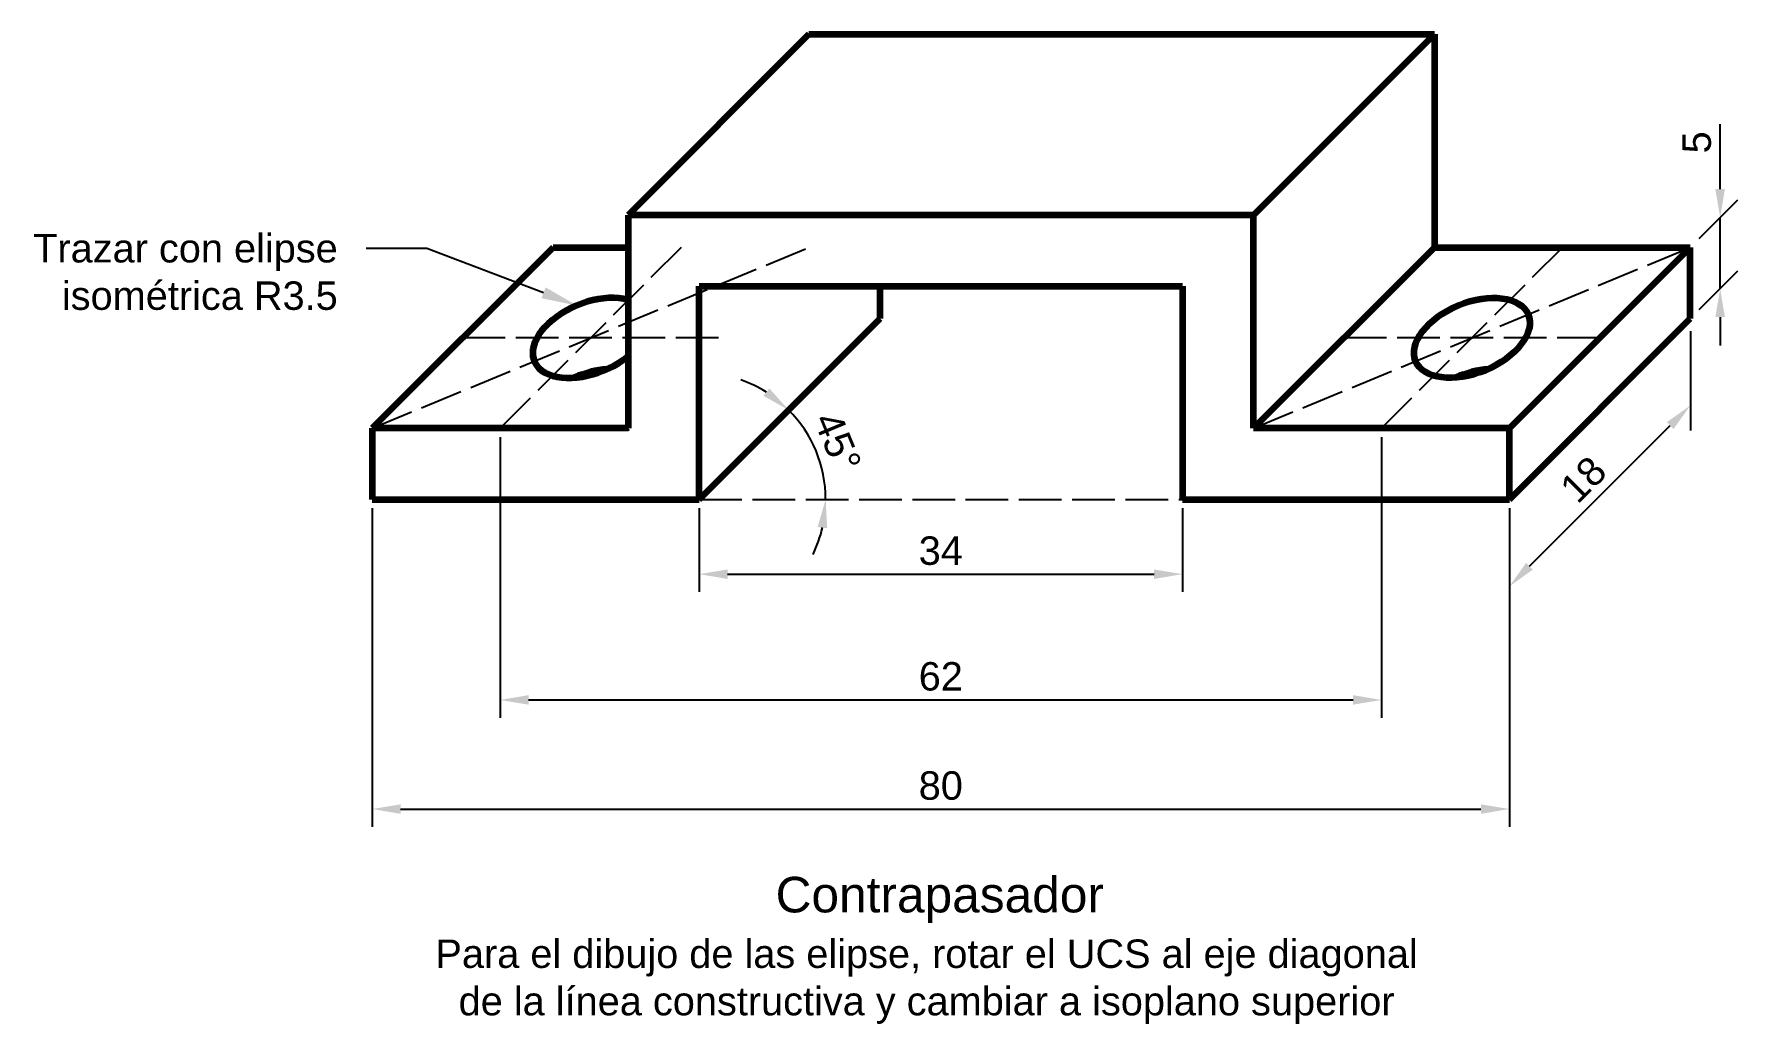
# Model space of a CAD drawing. Header units: millimetres. Extents: x 32 to 152, y -3 to 67.
import ezdxf
from ezdxf import colors
from ezdxf.entities.mleader import LeaderData, LeaderLine
from ezdxf.math import Vec2, Vec3

# ---------------------------------------------------------------- set-up
doc = ezdxf.new("R2010")
doc.units = ezdxf.units.MM
doc.header["$LTSCALE"] = 0.25
doc.header["$PDMODE"] = 34
doc.header["$PDSIZE"] = 2
doc.linetypes.add('ACAD_ISO02W100', pattern=[15, 12, -3])
doc.layers.add('0-Dimension', color=92, linetype='Continuous')
doc.layers.add('0-Sketch', color=32, linetype='ACAD_ISO02W100')
doc.layers.add('0-Object', color=7, linetype='Continuous', lineweight=100)
doc.layers.add('0-Text', color=4, linetype='Continuous', lineweight=20)
doc.styles.get("Standard").update_dxf_attribs({"font": 'arial.ttf'})
doc.dimstyles.new('ISO-25', dxfattribs={"dimtxt": 2, "dimasz": 2, "dimexe": 1.25, "dimexo": 0.625, "dimtad": 1, "dimtxsty": 'Standard', "dimcen": 0, "dimadec": 0, "dimazin": 0, "dimtfac": 1, "dimtmove": 0, "dimatfit": 3, "dimfxl": 1, "dimarcsym": 0})

# ---------------------------------------------------------------- blocks, each defined once
blk = doc.blocks.new('*D2')
at = {"layer": '0-Dimension', "color": 0, "lineweight": -2, "transparency": 16777216}
for p, q in [((78.89, 33.4), (78.89, 27.52)), ((112.89, 33.4), (112.89, 27.52)), ((80.89, 28.77), (110.89, 28.77))]:
    blk.add_line(p, q, dxfattribs=at)
at = {"layer": '0-Dimension', "color": 0, "transparency": 16777216}
for points in [[(80.89, 29.1), (80.89, 28.43), (78.89, 28.77)], [(110.89, 29.1), (110.89, 28.43), (112.89, 28.77)]]:
    blk.add_solid(points, dxfattribs=at)
at = {"layer": 'Defpoints', "color": 0, "transparency": 16777216}
for p in [(78.89, 34.03), (112.89, 34.03), (112.89, 28.77)]:
    blk.add_point(p, dxfattribs=at)
at = {"layer": '0-Dimension', "color": 0, "transparency": 16777216, "insert": (95.89, 30.41), "char_height": 2, "attachment_point": 5}
blk.add_mtext('34', dxfattribs=at)
blk = doc.blocks.new('*D3')
at = {"layer": '0-Dimension', "color": 0, "lineweight": -2, "transparency": 16777216}
for p, q in [((64.89, 38.4), (64.89, 18.67)), ((126.89, 38.4), (126.89, 18.67)), ((66.89, 19.92), (124.89, 19.92))]:
    blk.add_line(p, q, dxfattribs=at)
at = {"layer": '0-Dimension', "color": 0, "transparency": 16777216}
for points in [[(66.89, 20.26), (66.89, 19.59), (64.89, 19.92)], [(124.89, 20.26), (124.89, 19.59), (126.89, 19.92)]]:
    blk.add_solid(points, dxfattribs=at)
at = {"layer": 'Defpoints', "color": 0, "transparency": 16777216}
for p in [(64.89, 39.03), (126.89, 39.03), (126.89, 19.92)]:
    blk.add_point(p, dxfattribs=at)
at = {"layer": '0-Dimension', "color": 0, "transparency": 16777216, "insert": (95.89, 21.57), "char_height": 2, "attachment_point": 5}
blk.add_mtext('62', dxfattribs=at)
blk = doc.blocks.new('*D4')
at = {"layer": '0-Dimension', "color": 0, "lineweight": -2, "transparency": 16777216}
for p, q in [((55.89, 33.4), (55.89, 11)), ((135.89, 33.4), (135.89, 11)), ((57.89, 12.25), (133.89, 12.25))]:
    blk.add_line(p, q, dxfattribs=at)
at = {"layer": '0-Dimension', "color": 0, "transparency": 16777216}
for points in [[(57.89, 12.58), (57.89, 11.91), (55.89, 12.25)], [(133.89, 12.58), (133.89, 11.91), (135.89, 12.25)]]:
    blk.add_solid(points, dxfattribs=at)
at = {"layer": 'Defpoints', "color": 0, "transparency": 16777216}
for p in [(55.89, 34.03), (135.89, 34.03), (135.89, 12.25)]:
    blk.add_point(p, dxfattribs=at)
at = {"layer": '0-Dimension', "color": 0, "transparency": 16777216, "insert": (95.89, 13.89), "char_height": 2, "attachment_point": 5}
blk.add_mtext('80', dxfattribs=at)
blk = doc.blocks.new('*D5')
at = {"layer": '0-Dimension', "color": 0, "lineweight": -2, "transparency": 16777216}
for p, q in [((150.72, 55.85), (150.72, 60.43)), ((149.24, 52.38), (151.97, 55.1)), ((150.72, 48.85), (150.72, 53.85)), ((149.24, 47.38), (151.97, 50.1)), ((150.72, 46.85), (150.72, 44.85))]:
    blk.add_line(p, q, dxfattribs=at)
at = {"layer": '0-Dimension', "color": 0, "transparency": 16777216}
for points in [[(150.38, 55.85), (151.05, 55.85), (150.72, 53.85)], [(150.38, 46.85), (151.05, 46.85), (150.72, 48.85)]]:
    blk.add_solid(points, dxfattribs=at)
at = {"layer": 'Defpoints', "color": 0, "transparency": 16777216}
for p in [(150.72, 53.85), (148.62, 51.75), (148.62, 46.75)]:
    blk.add_point(p, dxfattribs=at)
at = {"layer": '0-Dimension', "color": 0, "transparency": 16777216, "insert": (149.08, 59.14), "char_height": 2, "attachment_point": 5, "rotation": 90}
blk.add_mtext('5', dxfattribs=at)
blk = doc.blocks.new('*D6')
at = {"layer": '0-Dimension', "color": 0, "lineweight": -2, "transparency": 16777216}
for p, q in [((148.62, 45.87), (148.62, 38.87)), ((137.3, 29.32), (147.2, 39.22)), ((135.89, 33.14), (135.89, 26.14))]:
    blk.add_line(p, q, dxfattribs=at)
at = {"layer": '0-Dimension', "color": 0, "transparency": 16777216}
for points in [[(146.97, 39.46), (147.44, 38.98), (148.62, 40.63)], [(137.07, 29.56), (137.54, 29.09), (135.89, 27.91)]]:
    blk.add_solid(points, dxfattribs=at)
at = {"layer": 'Defpoints', "color": 0, "transparency": 16777216}
for p in [(148.62, 46.75), (148.62, 40.63), (135.89, 34.03)]:
    blk.add_point(p, dxfattribs=at)
at = {"layer": '0-Dimension', "color": 0, "transparency": 16777216, "insert": (141.09, 35.43), "char_height": 2, "attachment_point": 5, "rotation": 45}
blk.add_mtext('18', dxfattribs=at)
blk = doc.blocks.new('*D8')
at = {"layer": '0-Dimension', "color": 0, "lineweight": -2, "transparency": 16777216}
for start, end in [(57.9028, 70.8055), (0, 45), (334.1945, 347.0972)]:
    blk.add_arc((78.89, 34.03), 8.9, start, end, dxfattribs=at)
at = {"layer": '0-Dimension', "color": 0, "transparency": 16777216}
for points in [[(83.83, 41.83), (83.41, 41.31), (85.18, 40.32)], [(87.23, 32.08), (87.9, 32), (87.79, 34.03)]]:
    blk.add_solid(points, dxfattribs=at)
at = {"layer": 'Defpoints', "color": 0, "transparency": 16777216}
for p in [(91.62, 46.75), (87.49, 36.33), (78.89, 34.03), (78.89, 34.03), (112.89, 34.03)]:
    blk.add_point(p, dxfattribs=at)
at = {"layer": '0-Dimension', "color": 0, "transparency": 16777216, "insert": (88.63, 38.06), "char_height": 2, "attachment_point": 5, "rotation": 292.5}
blk.add_mtext('45°', dxfattribs=at)

msp = doc.modelspace()

# ---------------------------------------------------------------- linework, layer by layer
at = {"layer": '0-Object'}
for p, q in [((86.618, 66.755), (73.89, 54.027)), ((86.618, 66.755), (130.618, 66.755)), ((130.618, 66.755), (117.89, 54.027)), ((130.618, 66.755), (130.618, 51.755)), ((117.89, 54.027), (73.89, 54.027)), ((73.89, 54.027), (73.89, 39.027)), ((117.89, 39.027), (117.89, 54.027)), ((68.618, 51.755), (55.89, 39.027)), ((68.618, 51.755), (73.89, 51.755)), ((130.618, 51.755), (117.89, 39.027)), ((130.618, 51.755), (148.618, 51.755)), ((148.618, 51.755), (135.89, 39.027)), ((148.618, 46.755), (148.618, 51.755)), ((78.89, 34.027), (78.89, 49.027)), ((78.89, 49.027), (112.89, 49.027)), ((91.618, 46.755), (91.618, 49.027)), ((112.89, 49.027), (112.89, 34.027)), ((78.89, 34.027), (91.618, 46.755)), ((135.89, 34.027), (148.618, 46.755)), ((73.89, 39.027), (55.89, 39.027)), ((55.89, 39.027), (55.89, 34.027)), ((135.89, 39.027), (117.89, 39.027)), ((135.89, 34.027), (135.89, 39.027)), ((55.89, 34.027), (78.89, 34.027)), ((112.89, 34.027), (135.89, 34.027))]:
    msp.add_line(p, q, dxfattribs=at)
for centre, start_param, end_param in [((71.254, 45.391), 3.7735353, 8.32336), ((71.254, 40.391), 4.1923441, 4.7629586), ((133.254, 40.391), 4.1923441, 4.7629586), ((71.254, 40.391), 8.2964304, 8.32336)]:
    msp.add_ellipse(centre, major_axis=(-3.96, -1.64), ratio=0.5773503, start_param=start_param, end_param=end_param, dxfattribs=at)
msp.add_ellipse((133.254, 45.391), major_axis=(-3.96, -1.64), ratio=0.5773503, dxfattribs=at)
at = {"layer": '0-Sketch'}
for p, q in [((55.89, 39.027), (86.618, 51.755)), ((77.618, 51.755), (64.89, 39.027)), ((117.89, 39.027), (148.618, 51.755)), ((139.618, 51.755), (126.89, 39.027)), ((80.254, 45.391), (62.254, 45.391)), ((142.254, 45.391), (124.254, 45.391)), ((78.89, 34.027), (112.89, 34.027))]:
    msp.add_line(p, q, dxfattribs=at)

# ---------------------------------------------------------------- texts
at = {"layer": '0-Text', "attachment_point": 1}
for s, width, heights, insert, char_height in [('\\pxqc;Contrapasador', 56.28733, [0], (67.676, 7.479), 2.5), ('\\pxqc;Para el dibujo de las elipse, rotar el UCS al eje diagonal de la línea constructiva y cambiar a isoplano superior', 69.58471, [8.188], (60.099, 3.073), 2)]:
    msp.add_mtext_dynamic_manual_height_columns(s, width=width, gutter_width=12.5, heights=heights, dxfattribs=dict(at, insert=insert, char_height=char_height))

# ---------------------------------------------------------------- dimensions: what is measured, and where the dimension line sits
at = {"layer": '0-Dimension'}
dim = msp.add_linear_dim(base=(150.718, 53.854), p1=(148.618, 46.755), p2=(148.618, 51.755), angle=90, dimstyle='ISO-25', dxfattribs=at)
dim.commit()
dim.dimension.update_dxf_attribs({"geometry": '*D5', "text_midpoint": (150.718, 59.142), "dimtype": 160})
dim = msp.add_angular_dim_2l(base=(87.487, 36.33), line1=((78.89, 34.027), (112.89, 34.027)), line2=((78.89, 34.027), (91.618, 46.755)), dimstyle='ISO-25', dxfattribs=at)
dim.commit()
dim.dimension.update_dxf_attribs({"geometry": '*D8', "text_midpoint": (88.63, 38.061)})
dim = msp.add_aligned_dim(p1=(135.89, 34.027), p2=(148.618, 46.755), distance=-4.327, dimstyle='ISO-25', dxfattribs=at)
dim.commit()
dim.dimension.update_dxf_attribs({"geometry": '*D6', "text_midpoint": (141.09, 35.435)})
for base, p1, p2, picture, middle in [((126.89, 19.923), (64.89, 39.027), (126.89, 39.027), '*D3', (95.89, 21.569)), ((135.89, 12.245), (55.89, 34.027), (135.89, 34.027), '*D4', (95.89, 13.891)), ((112.89, 28.768), (78.89, 34.027), (112.89, 34.027), '*D2', (95.89, 30.415))]:
    dim = msp.add_linear_dim(base=base, p1=p1, p2=p2, dimstyle='ISO-25', dxfattribs=at)
    dim.commit()
    dim.dimension.update_dxf_attribs({"geometry": picture, "text_midpoint": middle})

# ---------------------------------------------------------------- leaders
at = {"layer": '0-Text'}
ml = msp.add_multileader_mtext('Standard', dxfattribs=at)
ml.set_content('Trazar con elipse\\Pisométrica R3.5', color=256)
ml.set_leader_properties()
ml.build(insert=Vec2(0, 0))
ml.multileader.update_dxf_attribs({"arrow_head_size": 2.5})
ctx = ml.context
ctx.base_point, ctx.char_height, ctx.arrow_head_size, ctx.plane_origin = Vec3(30.22, 51.676), 2, 2.5, Vec3(-18.675, 54.952)
ctx.text_align_type = 2
notes = []
notes.append((ctx, [(0, (1, 1, 0), (59.725, 51.676), (-1, 0), 4.257, [(0, [(70.282, 47.667)], 0, [])])]))
ctx.mtext.insert, ctx.mtext.alignment, ctx.mtext.flow_direction = Vec3(53.468, 52.693), 3, 5
for ctx, leaders in notes:
    for number, flags, end, landing, length, lines in leaders:
        leader = LeaderData()
        leader.index, (leader.has_last_leader_line, leader.has_dogleg_vector, leader.attachment_direction) = number, flags
        leader.last_leader_point, leader.dogleg_vector, leader.dogleg_length = Vec3(end), Vec3(landing), length
        for number, points, colour, breaks in lines:
            line = LeaderLine()
            line.index, line.vertices, line.color, line.breaks = number, Vec3.list(points), colors.encode_raw_color(colour), breaks
            leader.lines.append(line)
        ctx.leaders.append(leader)

doc.saveas('drawing.dxf')
